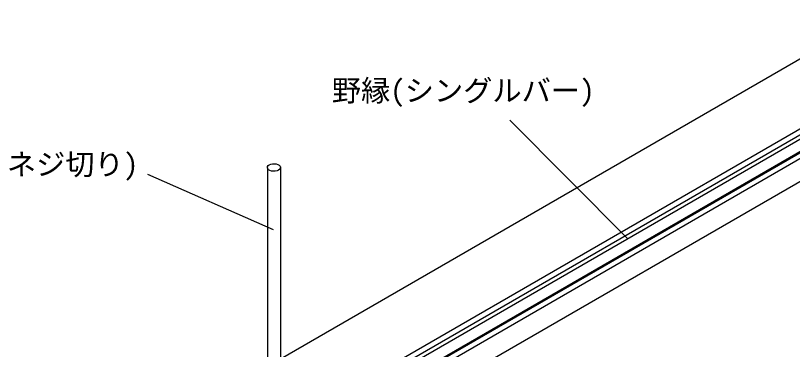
# Model space of a CAD drawing. Units: millimetres on the paper. Extents: x -141 to 141, y -98 to 97.
# Drawn here: x -112.1 to -58.9, y 30.9 to 53.7 of the extents above; entities that cross this region are included whole.
import ezdxf
from ezdxf.enums import TextEntityAlignment as Align

# ---------------------------------------------------------------- set-up
doc = ezdxf.new("R2010")
doc.units = ezdxf.units.MM
for name, color, linetype in [('0-0_文字･図枠･寸法', 7, 'Continuous'), ('0-1_天井下地', 7, 'Continuous'), ('0-2_天井ボード', 7, 'Continuous')]:
    doc.layers.add(name, color=color, linetype=linetype)
doc.styles.add('ＭＳ ゴシック', font='')
doc.styles.get('ＭＳ ゴシック').set_extended_font_data('MS Gothic')

msp = doc.modelspace()

# ---------------------------------------------------------------- linework, layer by layer
at = {"layer": '0-0_文字･図枠･寸法'}
for p, q in [((-70.244, 38.434), (-78.299, 46.529)), ((-94.477, 39.041), (-103.071, 42.826))]:
    msp.add_line(p, q, dxfattribs=at)
at = {"layer": '0-1_天井下地'}
for p, q in [((-91.744, 24.685), (-39.715, 54.721)), ((-93.679, 22.016), (-38.371, 53.945)), ((-92.231, 26.445), (-45.2, 53.595)), ((-92.016, 26.16), (-44.841, 53.394)), ((-91.889, 25.939), (-44.593, 53.242)), ((-91.636, 25.237), (-43.834, 52.832)), ((-91.636, 25.155), (-43.762, 52.792)), ((-94.894, 43.283), (-94.894, 29.466)), ((-93.996, 43.32), (-93.997, 29.406))]:
    msp.add_line(p, q, dxfattribs=at)
msp.add_lwpolyline([(-94.127, 43.118), (-94.229, 43.074), (-94.349, 43.048), (-94.477, 43.042), (-94.602, 43.058), (-94.714, 43.094), (-94.805, 43.146), (-94.866, 43.211), (-94.894, 43.283), (-94.884, 43.357), (-94.84, 43.426), (-94.763, 43.485), (-94.66, 43.53), (-94.54, 43.555), (-94.413, 43.561), (-94.287, 43.545), (-94.175, 43.51), (-94.084, 43.457), (-94.023, 43.392), (-93.996, 43.32), (-94.005, 43.246), (-94.05, 43.177)], close=True, dxfattribs=at)
msp.add_lwpolyline([(-94.127, 43.118), (-94.229, 43.074), (-94.349, 43.048), (-94.477, 43.042), (-94.602, 43.058), (-94.714, 43.094), (-94.805, 43.146), (-94.866, 43.211), (-94.894, 43.283), (-94.889, 43.342)], dxfattribs=at)
at = {"layer": '0-2_天井ボード'}
msp.add_line((-45.619, 58.129), (-93.999, 30.199), dxfattribs=at)

# ---------------------------------------------------------------- texts
at = {"layer": '0-0_文字･図枠･寸法', "style": 'ＭＳ ゴシック'}
for s, p in [('野縁(シングルバー)', (-90.482, 47.389)), ('丸鋼(ネジ切り)', (-117.718, 42.345))]:
    msp.add_text(s, height=1.466, dxfattribs=at).set_placement(p, align=Align.BOTTOM_LEFT)

doc.saveas('drawing.dxf')
